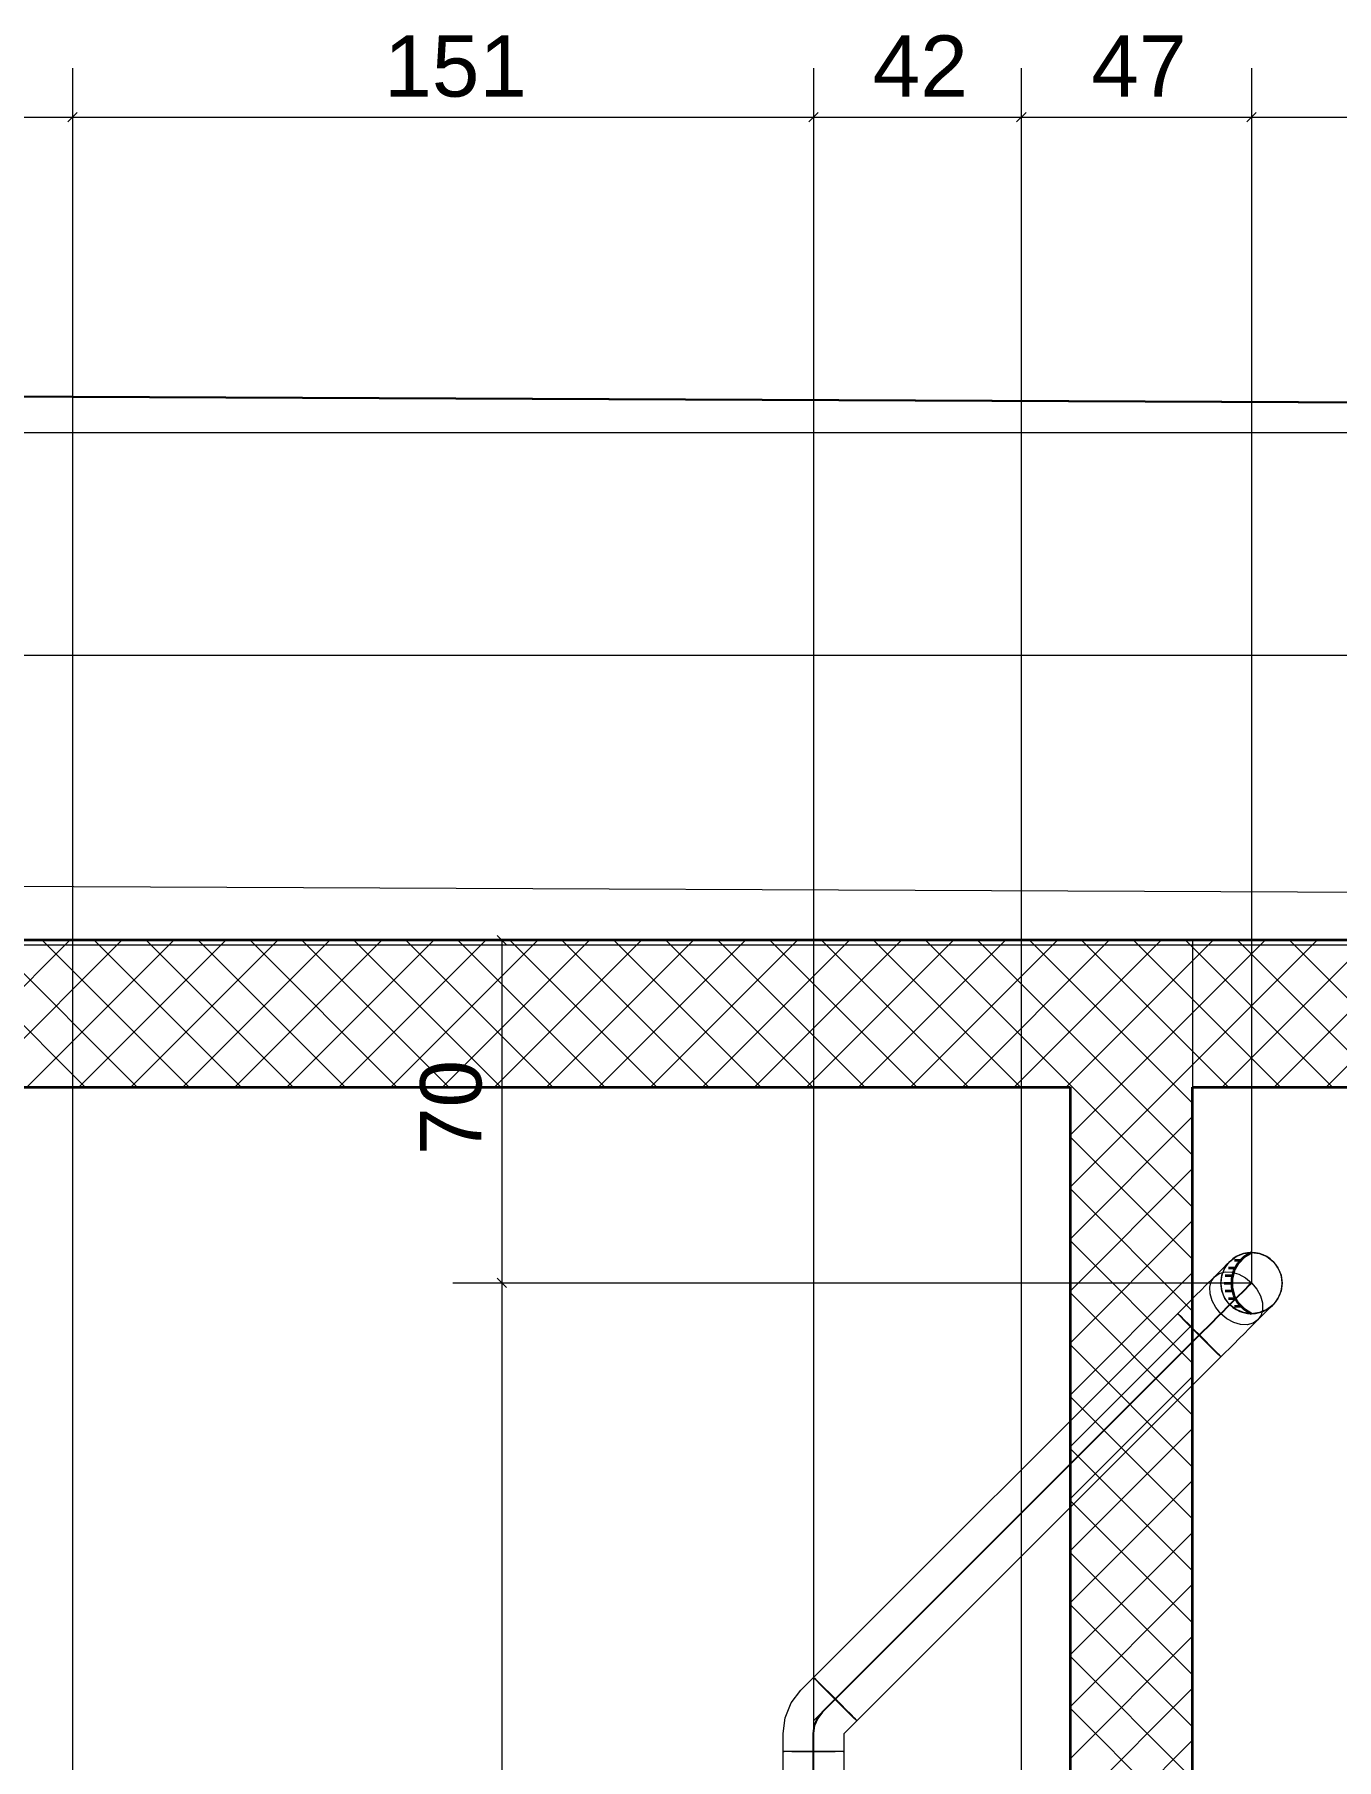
# Model space of a CAD drawing. Extents: x -1 to 1342, y -35 to 723.
# Drawn here: x 285.8 to 338.9, y 447.6 to 518 of the extents above; entities that cross this region are included whole.
import ezdxf
from ezdxf.lldxf.tags import DXFTag

# ---------------------------------------------------------------- set-up
doc = ezdxf.new("R2010")
doc.units = 0
doc.layers.get('0').update_dxf_attribs({"lineweight": 18})
for name, color, linetype, lineweight in [('-1._UG_2_005 Situation', 7, 'Continuous', 18), ('-1._UG_3_000-3 Kataster Parzellengrenzen', 7, 'Continuous', 25), ('-1._UG_3_010 Aussenwände Bauteilschraffuren Neu', 7, 'Continuous', 25), ('-1._UG_3_010 Aussenwände Neu', 7, 'Continuous', 25), ('-1._UG_3_015 Innenwände Bauteilschraffuren Neu', 7, 'Continuous', 25), ('-1._UG_3_015 Innenwände Neu', 7, 'Continuous', 25), ('-1._UG_3_035 Decken Neu', 7, 'Continuous', 25)]:
    doc.layers.add(name, color=color, linetype=linetype, lineweight=lineweight)
for name, color, linetype, lineweight, true_color in [('S_Schmutzwasser', 7, 'Continuous', 18, 0xcc6600), ('S_Schmutzwasser@DELETE-EINSTRICH', 7, 'Continuous', 18, 0xcc6600), ('X_Geometrie', 3, 'Continuous', 18, 0x00ff00), ('X_Mass', 7, 'Continuous', 18, 0x0080ff)]:
    doc.layers.add(name, color=color, linetype=linetype, lineweight=lineweight, true_color=true_color)
doc.styles.get("Standard").update_dxf_attribs({"font": 'arial.ttf'})
tags = doc.linetypes.add('Strich 1_0.5mm', pattern=[0.0055, 0.005, -0.0005]).pattern_tags.tags
tags[6:7] = [DXFTag(74, 4), DXFTag(75, 0), DXFTag(340, '0'), DXFTag(46, 1.0), DXFTag(50, 0.0), DXFTag(44, 0.0), DXFTag(45, 0.0)]
tags[4:5] = [DXFTag(74, 4), DXFTag(75, 0), DXFTag(340, '0'), DXFTag(46, 1.0), DXFTag(50, 0.0), DXFTag(44, 0.0), DXFTag(45, 0.0)]
tags = doc.linetypes.add('Strich 3_1mm Kanten', pattern=[0.004, 0.003, -0.001]).pattern_tags.tags
tags[6:7] = [DXFTag(74, 4), DXFTag(75, 0), DXFTag(340, '0'), DXFTag(46, 1.0), DXFTag(50, 0.0), DXFTag(44, 0.0), DXFTag(45, 0.0)]
tags[4:5] = [DXFTag(74, 4), DXFTag(75, 0), DXFTag(340, '0'), DXFTag(46, 1.0), DXFTag(50, 0.0), DXFTag(44, 0.0), DXFTag(45, 0.0)]
tags = doc.linetypes.add('STRICHLINIE2', pattern=[9.525, 6.35, -3.175]).pattern_tags.tags
tags[6:7] = [DXFTag(74, 4), DXFTag(75, 0), DXFTag(340, '0'), DXFTag(46, 0.0), DXFTag(50, 0.0), DXFTag(44, 0.0), DXFTag(45, 0.0)]
tags[4:5] = [DXFTag(74, 4), DXFTag(75, 0), DXFTag(340, '0'), DXFTag(46, 0.0), DXFTag(50, 0.0), DXFTag(44, 0.0), DXFTag(45, 0.0)]
tags = doc.linetypes.add('Strichpunkt 3_1_1mm Achsen', pattern=[0.005, 0.003, -0.001, 0, -0.001]).pattern_tags.tags
tags[10:11] = [DXFTag(74, 4), DXFTag(75, 0), DXFTag(340, '0'), DXFTag(46, 1.0), DXFTag(50, 0.0), DXFTag(44, 0.0), DXFTag(45, 0.0)]
tags[8:9] = [DXFTag(74, 4), DXFTag(75, 0), DXFTag(340, '0'), DXFTag(46, 1.0), DXFTag(50, 0.0), DXFTag(44, 0.0), DXFTag(45, 0.0)]
tags[6:7] = [DXFTag(74, 4), DXFTag(75, 0), DXFTag(340, '0'), DXFTag(46, 1.0), DXFTag(50, 0.0), DXFTag(44, 0.0), DXFTag(45, 0.0)]
tags[4:5] = [DXFTag(74, 4), DXFTag(75, 0), DXFTag(340, '0'), DXFTag(46, 1.0), DXFTag(50, 0.0), DXFTag(44, 0.0), DXFTag(45, 0.0)]
tags = doc.linetypes.add('STRICHPUNKT2', pattern=[12.7, 6.35, -3.175, 0, -3.175]).pattern_tags.tags
tags[10:11] = [DXFTag(74, 4), DXFTag(75, 0), DXFTag(340, '0'), DXFTag(46, 0.0), DXFTag(50, 0.0), DXFTag(44, 0.0), DXFTag(45, 0.0)]
tags[8:9] = [DXFTag(74, 4), DXFTag(75, 0), DXFTag(340, '0'), DXFTag(46, 0.0), DXFTag(50, 0.0), DXFTag(44, 0.0), DXFTag(45, 0.0)]
tags[6:7] = [DXFTag(74, 4), DXFTag(75, 0), DXFTag(340, '0'), DXFTag(46, 0.0), DXFTag(50, 0.0), DXFTag(44, 0.0), DXFTag(45, 0.0)]
tags[4:5] = [DXFTag(74, 4), DXFTag(75, 0), DXFTag(340, '0'), DXFTag(46, 0.0), DXFTag(50, 0.0), DXFTag(44, 0.0), DXFTag(45, 0.0)]

# ---------------------------------------------------------------- blocks, each defined once
blk = doc.blocks.new('WC mit 9_0 l Spülwassermenge-A0SKLQH7LL', base_point=(334.191, 465.778))
at = {"color": 0, "linetype": 'ByBlock', "lineweight": -2, "ltscale": 0.18}
for p, q in [((334.359, 467.653), (334.286, 467.507)), ((334.45, 467.789), (334.359, 467.653)), ((334.557, 467.912), (334.45, 467.789)), ((334.68, 468.02), (334.557, 467.912)), ((334.816, 468.111), (334.68, 468.02)), ((334.963, 468.183), (334.816, 468.111)), ((335.118, 468.236), (334.963, 468.183)), ((335.278, 468.268), (335.118, 468.236)), ((335.441, 468.278), (335.278, 468.268)), ((335.604, 468.268), (335.441, 468.278)), ((335.765, 468.236), (335.604, 468.268)), ((335.92, 468.183), (335.765, 468.236)), ((336.066, 468.111), (335.92, 468.183)), ((336.202, 468.02), (336.066, 468.111)), ((336.325, 467.912), (336.202, 468.02)), ((336.433, 467.789), (336.325, 467.912)), ((336.524, 467.653), (336.433, 467.789)), ((336.596, 467.507), (336.524, 467.653)), ((334.202, 467.191), (334.191, 467.028)), ((334.191, 467.028), (334.202, 466.865)), ((334.234, 467.352), (334.202, 467.191)), ((334.286, 467.507), (334.234, 467.352)), ((336.649, 467.352), (336.596, 467.507)), ((336.681, 467.191), (336.649, 467.352)), ((336.691, 467.028), (336.681, 467.191)), ((336.681, 466.865), (336.691, 467.028)), ((334.202, 466.865), (334.234, 466.705)), ((334.234, 466.705), (334.286, 466.55)), ((334.286, 466.55), (334.359, 466.403)), ((334.359, 466.403), (334.45, 466.267)), ((334.45, 466.267), (334.557, 466.144)), ((336.325, 466.144), (336.433, 466.267)), ((336.433, 466.267), (336.524, 466.403)), ((336.524, 466.403), (336.596, 466.55)), ((336.596, 466.55), (336.649, 466.705)), ((336.649, 466.705), (336.681, 466.865)), ((334.557, 466.144), (334.68, 466.037)), ((334.68, 466.037), (334.816, 465.946)), ((334.816, 465.946), (334.963, 465.873)), ((334.963, 465.873), (335.118, 465.821)), ((335.118, 465.821), (335.278, 465.789)), ((335.278, 465.789), (335.441, 465.778)), ((335.441, 465.778), (335.604, 465.789)), ((335.604, 465.789), (335.765, 465.821)), ((335.765, 465.821), (335.92, 465.873)), ((335.92, 465.873), (336.066, 465.946)), ((336.066, 465.946), (336.202, 466.037)), ((336.202, 466.037), (336.325, 466.144))]:
    blk.add_line(p, q, dxfattribs=at)
blk = doc.blocks.new('Polylinie-A0SKLQINLL', base_point=(159.841, 119.828))
at = {"color": 0, "linetype": 'ByBlock', "lineweight": -2, "ltscale": 0.36}
blk.add_line((657.141, 480.828), (181.841, 480.828), dxfattribs=at)
blk = doc.blocks.new('Blockreferenz-A0SKLQITLL', base_point=(106.712, 115.326))
at = {"color": 0, "linetype": 'ByBlock', "lineweight": -2, "ltscale": 130000}
blk.add_line((367.599, 482.855), (116.58, 483.95), dxfattribs=at)
blk = doc.blocks.new('Abwasserleitung-A0SKLQJTLL', base_point=(317.57, 395.157))
at = {"color": 0, "linetype": 'ByBlock', "lineweight": -2, "ltscale": 0.18}
for p, q in [((334.557, 466.144), (317.57, 449.157)), ((317.57, 449.157), (317.57, 395.157))]:
    blk.add_line(p, q, dxfattribs=at)
blk = doc.blocks.new('Polylinie-A0SKLQLFLL', base_point=(124.963, 97.02))
at = {"color": 0, "linetype": 'ByBlock', "lineweight": -2, "ltscale": 0.18}
for p, q in [((631.141, 501.738), (124.963, 501.738)), ((134.041, 492.658), (631.141, 492.658))]:
    blk.add_line(p, q, dxfattribs=at)
blk = doc.blocks.new('Rohr-A0SKLQNZLL', base_point=(316.32, 399.094))
at = {"color": 0, "linetype": 'ByBlock', "lineweight": -2, "ltscale": 0.18}
for p, q in [((316.32, 447.907), (316.362, 447.91)), ((316.362, 447.904), (316.32, 447.907)), ((316.32, 399.107), (316.32, 447.907)), ((316.362, 447.91), (316.487, 447.913)), ((316.487, 447.901), (316.362, 447.904)), ((316.487, 447.913), (316.686, 447.916)), ((316.686, 447.898), (316.487, 447.901)), ((316.686, 447.916), (316.945, 447.918)), ((316.945, 447.896), (316.686, 447.898)), ((316.945, 447.918), (317.246, 447.919)), ((317.246, 447.895), (316.945, 447.896)), ((317.246, 447.919), (317.57, 447.919)), ((317.57, 447.894), (317.246, 447.895)), ((317.57, 447.919), (317.893, 447.919)), ((317.893, 447.895), (317.57, 447.894)), ((317.893, 447.919), (318.195, 447.918)), ((318.195, 447.896), (317.893, 447.895)), ((318.195, 447.918), (318.454, 447.916)), ((318.454, 447.898), (318.195, 447.896)), ((318.454, 447.916), (318.652, 447.913)), ((318.652, 447.901), (318.454, 447.898)), ((318.652, 447.913), (318.777, 447.91)), ((318.777, 447.904), (318.652, 447.901)), ((318.777, 447.91), (318.82, 447.907)), ((318.82, 447.907), (318.777, 447.904)), ((318.82, 399.107), (318.82, 447.907)), ((316.32, 399.107), (316.362, 399.11)), ((316.362, 399.103), (316.32, 399.107)), ((316.362, 399.11), (316.487, 399.113)), ((316.487, 399.1), (316.362, 399.103)), ((316.487, 399.113), (316.686, 399.115)), ((316.686, 399.098), (316.487, 399.1)), ((316.686, 399.115), (316.945, 399.117)), ((316.945, 399.096), (316.686, 399.098)), ((316.945, 399.117), (317.246, 399.119)), ((317.246, 399.095), (316.945, 399.096)), ((317.246, 399.119), (317.57, 399.119)), ((317.57, 399.094), (317.246, 399.095)), ((317.57, 399.119), (317.893, 399.119)), ((317.893, 399.095), (317.57, 399.094)), ((317.893, 399.119), (318.195, 399.117)), ((318.195, 399.096), (317.893, 399.095)), ((318.195, 399.117), (318.454, 399.115)), ((318.454, 399.098), (318.195, 399.096)), ((318.454, 399.115), (318.652, 399.113)), ((318.652, 399.1), (318.454, 399.098)), ((318.652, 399.113), (318.777, 399.11)), ((318.777, 399.103), (318.652, 399.1)), ((318.777, 399.11), (318.82, 399.107)), ((318.82, 399.107), (318.777, 399.103))]:
    blk.add_line(p, q, dxfattribs=at)
at = {"color": 0, "linetype": 'STRICHPUNKT2', "lineweight": 25, "ltscale": 0.25}
blk.add_line((317.57, 399.107), (317.57, 447.907), dxfattribs=at)
blk = doc.blocks.new('Bogen 45°-A0SKLQO1LL', base_point=(316.32, 447.895))
at = {"color": 0, "linetype": 'ByBlock', "lineweight": -2, "ltscale": 0.18}
for p, q in [((317.052, 450.407), (317.57, 450.924)), ((317.57, 450.924), (317.601, 450.897)), ((317.598, 450.891), (317.57, 450.924)), ((317.685, 450.8), (317.598, 450.891)), ((317.601, 450.897), (317.691, 450.812)), ((317.825, 450.657), (317.685, 450.8)), ((317.691, 450.812), (317.832, 450.674)), ((316.655, 449.889), (317.052, 450.407)), ((318.007, 450.472), (317.825, 450.657)), ((317.832, 450.674), (318.016, 450.493)), ((318.22, 450.257), (318.007, 450.472)), ((318.016, 450.493), (318.23, 450.281)), ((318.448, 450.028), (318.22, 450.257)), ((318.23, 450.281), (318.459, 450.053)), ((318.677, 449.8), (318.448, 450.028)), ((318.459, 450.053), (318.687, 449.824)), ((316.32, 448.639), (316.405, 449.286)), ((316.405, 449.286), (316.655, 449.889)), ((318.891, 449.588), (318.677, 449.8)), ((318.687, 449.824), (318.9, 449.609)), ((319.075, 449.407), (318.891, 449.588)), ((318.9, 449.609), (319.082, 449.424)), ((319.216, 449.269), (319.075, 449.407)), ((319.082, 449.424), (319.222, 449.281)), ((319.222, 449.281), (319.309, 449.19)), ((316.32, 447.907), (316.32, 448.639)), ((318.82, 448.639), (319.337, 449.157)), ((318.82, 447.907), (318.82, 448.639)), ((319.306, 449.184), (319.216, 449.269)), ((319.337, 449.157), (319.306, 449.184)), ((319.309, 449.19), (319.337, 449.157)), ((316.32, 447.907), (316.364, 447.91)), ((316.361, 447.904), (316.32, 447.907)), ((316.485, 447.901), (316.361, 447.904)), ((316.364, 447.91), (316.49, 447.913)), ((316.682, 447.898), (316.485, 447.901)), ((316.49, 447.913), (316.69, 447.916)), ((316.94, 447.896), (316.682, 447.898)), ((316.69, 447.916), (316.949, 447.918)), ((317.241, 447.895), (316.94, 447.896)), ((316.949, 447.918), (317.251, 447.919)), ((317.565, 447.895), (317.241, 447.895)), ((317.251, 447.919), (317.575, 447.92)), ((317.888, 447.895), (317.565, 447.895)), ((317.575, 447.92), (317.898, 447.919)), ((318.19, 447.896), (317.888, 447.895)), ((317.898, 447.919), (318.199, 447.918)), ((318.45, 447.898), (318.19, 447.896)), ((318.199, 447.918), (318.457, 447.916)), ((318.65, 447.901), (318.45, 447.898)), ((318.457, 447.916), (318.655, 447.913)), ((318.776, 447.904), (318.65, 447.901)), ((318.655, 447.913), (318.779, 447.91)), ((318.82, 447.907), (318.776, 447.904)), ((318.779, 447.91), (318.82, 447.907))]:
    blk.add_line(p, q, dxfattribs=at)
at = {"color": 0, "linetype": 'STRICHPUNKT2', "lineweight": 25, "ltscale": 0.25}
for p, q in [((317.936, 449.523), (318.454, 450.04)), ((317.737, 449.264), (317.936, 449.523)), ((317.57, 448.639), (317.612, 448.963)), ((317.57, 447.907), (317.57, 448.639)), ((317.612, 448.963), (317.737, 449.264))]:
    blk.add_line(p, q, dxfattribs=at)
blk = doc.blocks.new('Rohr-A0SKLQO3LL', base_point=(317.57, 449.157))
at = {"color": 0, "linetype": 'ByBlock', "lineweight": -2, "ltscale": 0.18}
for p, q in [((317.57, 450.925), (332.43, 465.785)), ((332.458, 465.752), (332.43, 465.785)), ((332.43, 465.785), (332.462, 465.757)), ((332.544, 465.662), (332.458, 465.752)), ((332.462, 465.757), (332.553, 465.671)), ((332.682, 465.519), (332.544, 465.662)), ((332.553, 465.671), (332.695, 465.532)), ((332.864, 465.335), (332.682, 465.519)), ((332.695, 465.532), (332.879, 465.35)), ((333.076, 465.121), (332.864, 465.335)), ((332.879, 465.35), (333.093, 465.138)), ((333.305, 464.892), (333.076, 465.121)), ((333.093, 465.138), (333.323, 464.909)), ((333.534, 464.663), (333.305, 464.892)), ((333.323, 464.909), (333.551, 464.68)), ((333.748, 464.451), (333.534, 464.663)), ((333.551, 464.68), (333.763, 464.466)), ((333.932, 464.269), (333.748, 464.451)), ((333.763, 464.466), (333.945, 464.282)), ((334.075, 464.131), (333.932, 464.269)), ((333.945, 464.282), (334.084, 464.14)), ((334.165, 464.045), (334.075, 464.131)), ((334.084, 464.14), (334.17, 464.049)), ((319.338, 449.157), (334.198, 464.017)), ((334.198, 464.017), (334.165, 464.045)), ((334.17, 464.049), (334.198, 464.017)), ((317.598, 450.892), (317.57, 450.925)), ((317.57, 450.925), (317.602, 450.897)), ((317.684, 450.802), (317.598, 450.892)), ((317.602, 450.897), (317.693, 450.811)), ((317.822, 450.659), (317.684, 450.802)), ((317.693, 450.811), (317.835, 450.672)), ((318.004, 450.475), (317.822, 450.659)), ((317.835, 450.672), (318.019, 450.49)), ((318.216, 450.261), (318.004, 450.475)), ((318.019, 450.49), (318.233, 450.278)), ((318.445, 450.032), (318.216, 450.261)), ((318.233, 450.278), (318.463, 450.049)), ((318.674, 449.803), (318.445, 450.032)), ((318.463, 450.049), (318.691, 449.82)), ((318.888, 449.591), (318.674, 449.803)), ((318.691, 449.82), (318.903, 449.606)), ((319.072, 449.409), (318.888, 449.591)), ((318.903, 449.606), (319.085, 449.422)), ((319.215, 449.271), (319.072, 449.409)), ((319.085, 449.422), (319.224, 449.28)), ((319.224, 449.28), (319.31, 449.189)), ((319.305, 449.185), (319.215, 449.271)), ((319.338, 449.157), (319.305, 449.185)), ((319.31, 449.189), (319.338, 449.157))]:
    blk.add_line(p, q, dxfattribs=at)
at = {"color": 0, "linetype": 'STRICHPUNKT2', "lineweight": 25, "ltscale": 0.25}
blk.add_line((318.454, 450.041), (333.314, 464.901), dxfattribs=at)
blk = doc.blocks.new('Bogen 45°-A0SKLQOXLL', base_point=(332.43, 464.017))
at = {"color": 0, "linetype": 'ByBlock', "lineweight": -2, "ltscale": 0.18}
for p, q in [((333.388, 466.743), (333.57, 466.924)), ((333.57, 466.924), (333.936, 467.29)), ((333.74, 466.858), (333.803, 467.098)), ((333.803, 467.098), (333.936, 467.29)), ((333.936, 467.29), (334.128, 467.423)), ((334.128, 467.423), (334.368, 467.486)), ((334.368, 467.486), (334.639, 467.476)), ((334.639, 467.476), (334.922, 467.392)), ((334.922, 467.392), (335.198, 467.242)), ((335.198, 467.242), (335.448, 467.035)), ((335.448, 467.035), (335.655, 466.784)), ((332.43, 465.785), (332.95, 466.305)), ((332.95, 466.305), (333.177, 466.532)), ((333.177, 466.532), (333.388, 466.743)), ((333.75, 466.587), (333.74, 466.858)), ((333.834, 466.304), (333.75, 466.587)), ((333.984, 466.029), (333.834, 466.304)), ((335.655, 466.784), (335.805, 466.509)), ((335.805, 466.509), (335.889, 466.226)), ((335.889, 466.226), (335.899, 465.955)), ((332.458, 465.752), (332.43, 465.785)), ((332.43, 465.785), (332.462, 465.757)), ((332.544, 465.662), (332.458, 465.752)), ((332.462, 465.757), (332.553, 465.671)), ((332.682, 465.519), (332.544, 465.662)), ((332.553, 465.671), (332.695, 465.532)), ((332.864, 465.335), (332.682, 465.519)), ((332.695, 465.532), (332.879, 465.35)), ((334.191, 465.778), (333.984, 466.029)), ((334.442, 465.571), (334.191, 465.778)), ((334.718, 465.421), (334.442, 465.571)), ((335.337, 465.156), (335.703, 465.523)), ((335.703, 465.523), (335.511, 465.39)), ((335.836, 465.715), (335.703, 465.523)), ((335.899, 465.955), (335.836, 465.715)), ((333.076, 465.121), (332.864, 465.335)), ((332.879, 465.35), (333.093, 465.138)), ((333.305, 464.892), (333.076, 465.121)), ((333.093, 465.138), (333.323, 464.909)), ((333.534, 464.663), (333.305, 464.892)), ((333.323, 464.909), (333.551, 464.68)), ((335, 465.337), (334.718, 465.421)), ((334.945, 464.764), (335.156, 464.975)), ((335.271, 465.327), (335, 465.337)), ((335.156, 464.975), (335.337, 465.156)), ((335.511, 465.39), (335.271, 465.327)), ((333.748, 464.451), (333.534, 464.663)), ((333.551, 464.68), (333.763, 464.466)), ((333.932, 464.269), (333.748, 464.451)), ((333.763, 464.466), (333.945, 464.282)), ((334.075, 464.131), (333.932, 464.269)), ((333.945, 464.282), (334.084, 464.14)), ((334.165, 464.045), (334.075, 464.131)), ((334.084, 464.14), (334.17, 464.049)), ((334.198, 464.017), (334.718, 464.537)), ((334.718, 464.537), (334.945, 464.764)), ((334.198, 464.017), (334.165, 464.045)), ((334.17, 464.049), (334.198, 464.017))]:
    blk.add_line(p, q, dxfattribs=at)
at = {"color": 0, "linetype": 'STRICHPUNKT2', "lineweight": 25, "ltscale": 0.25}
for p, q in [((334.453, 466.04), (334.82, 466.406)), ((333.834, 465.421), (334.061, 465.648)), ((334.061, 465.648), (334.272, 465.859)), ((334.272, 465.859), (334.453, 466.04)), ((333.314, 464.901), (333.834, 465.421))]:
    blk.add_line(p, q, dxfattribs=at)
blk = doc.blocks.new('Bogen 45°-A0SKLQOZLL', base_point=(333.74, 465.327))
at = {"color": 0, "linetype": 'ByBlock', "lineweight": -2, "ltscale": 0.18}
for p, q in [((333.936, 467.29), (334.302, 467.656)), ((334.234, 467.352), (334.359, 467.653)), ((334.302, 467.656), (334.441, 467.795)), ((334.359, 467.653), (334.557, 467.912)), ((334.441, 467.795), (334.528, 467.882)), ((334.528, 467.882), (334.557, 467.912)), ((334.557, 467.912), (334.816, 468.111)), ((334.816, 468.111), (335.118, 468.236)), ((335.118, 468.236), (335.441, 468.278)), ((335.441, 468.278), (335.765, 468.236)), ((335.765, 468.236), (336.066, 468.111)), ((336.066, 468.111), (336.325, 467.912)), ((336.325, 467.912), (336.524, 467.653)), ((336.524, 467.653), (336.649, 467.352)), ((333.74, 466.858), (333.803, 467.098)), ((333.803, 467.098), (333.936, 467.29)), ((333.936, 467.29), (334.128, 467.423)), ((334.128, 467.423), (334.368, 467.486)), ((334.191, 467.028), (334.234, 467.352)), ((334.234, 466.705), (334.191, 467.028)), ((334.368, 467.486), (334.639, 467.476)), ((334.639, 467.476), (334.921, 467.392)), ((334.921, 467.392), (335.197, 467.242)), ((335.197, 467.242), (335.448, 467.034)), ((335.448, 467.034), (335.655, 466.784)), ((336.649, 467.352), (336.691, 467.028)), ((336.691, 467.028), (336.649, 466.705)), ((333.75, 466.587), (333.74, 466.858)), ((333.834, 466.304), (333.75, 466.587)), ((333.984, 466.028), (333.834, 466.304)), ((334.359, 466.403), (334.234, 466.705)), ((334.557, 466.144), (334.359, 466.403)), ((335.655, 466.784), (335.805, 466.508)), ((335.805, 466.508), (335.889, 466.226)), ((335.889, 466.226), (335.899, 465.955)), ((336.524, 466.403), (336.325, 466.144)), ((336.649, 466.705), (336.524, 466.403)), ((334.191, 465.778), (333.984, 466.028)), ((334.441, 465.571), (334.191, 465.778)), ((334.717, 465.42), (334.441, 465.571)), ((334.816, 465.946), (334.557, 466.144)), ((335.118, 465.821), (334.816, 465.946)), ((335.441, 465.778), (335.118, 465.821)), ((335.765, 465.821), (335.441, 465.778)), ((335.703, 465.522), (335.511, 465.39)), ((335.703, 465.522), (336.069, 465.889)), ((335.836, 465.715), (335.703, 465.522)), ((336.066, 465.946), (335.765, 465.821)), ((335.899, 465.955), (335.836, 465.715)), ((336.325, 466.144), (336.066, 465.946)), ((336.069, 465.889), (336.208, 466.027)), ((336.208, 466.027), (336.295, 466.115)), ((336.295, 466.115), (336.325, 466.144)), ((335, 465.337), (334.717, 465.42)), ((335.271, 465.327), (335, 465.337)), ((335.511, 465.39), (335.271, 465.327))]:
    blk.add_line(p, q, dxfattribs=at)
at = {"color": 0, "lineweight": 35}
for p, q in [((334.499, 467.653), (334.78, 467.653)), ((334.9, 467.846), (334.729, 467.541)), ((334.755, 467.966), (335.001, 467.966)), ((335.143, 468.097), (334.9, 467.846)), ((335.441, 468.278), (335.143, 468.097)), ((334.332, 467.028), (334.629, 467.028)), ((334.372, 467.341), (334.665, 467.341)), ((334.729, 467.541), (334.64, 467.203)), ((334.64, 467.203), (334.64, 466.854)), ((334.372, 466.716), (334.665, 466.716)), ((334.499, 466.403), (334.78, 466.403)), ((334.64, 466.854), (334.729, 466.516)), ((334.729, 466.516), (334.9, 466.211)), ((334.9, 466.211), (335.143, 465.96)), ((334.755, 466.091), (335.001, 466.091)), ((335.143, 465.96), (335.441, 465.778))]:
    blk.add_line(p, q, dxfattribs=at)
at = {"color": 0, "linetype": 'STRICHPUNKT2', "lineweight": 25, "ltscale": 0.25}
for p, q in [((335.186, 466.773), (335.324, 466.911)), ((335.324, 466.911), (335.412, 466.999)), ((335.412, 466.999), (335.441, 467.028)), ((335.441, 467.028), (335.441, 467.028)), ((334.819, 466.406), (335.186, 466.773))]:
    blk.add_line(p, q, dxfattribs=at)
blk = doc.blocks.new('Maß-A0SKLQPHLL', base_point=(181.65, 389.956))
at = {"color": 0, "linetype": 'ByBlock', "lineweight": -2, "ltscale": 0.18}
for p, q in [((287.32, 516.628), (287.32, 389.956)), ((317.57, 516.628), (317.57, 449.157)), ((326.048, 516.628), (326.048, 403.635)), ((335.448, 516.628), (335.448, 467.035)), ((287.511, 514.819), (287.129, 514.437)), ((317.761, 514.819), (317.379, 514.437)), ((326.239, 514.819), (325.857, 514.437)), ((335.639, 514.819), (335.257, 514.437)), ((181.841, 514.628), (498.741, 514.628))]:
    blk.add_line(p, q, dxfattribs=at)
at = {"color": 0, "linetype": 'ByBlock', "lineweight": -2, "ltscale": 0.18, "char_height": 2.5, "attachment_point": 1}
for s, insert in [('{\\fArial;151}', (300.042, 517.962)), ('{\\fArial;42}', (319.979, 517.962)), ('{\\fArial;47}', (328.906, 517.962))]:
    blk.add_mtext(s, dxfattribs=dict(at, insert=insert))
blk = doc.blocks.new('Maß-A0SKLQPPLL', base_point=(301.508, 394.953))
at = {"color": 0, "linetype": 'ByBlock', "lineweight": -2, "ltscale": 0.18}
for p, q in [((302.841, 481.028), (333.041, 481.028)), ((305.032, 480.837), (304.65, 481.219)), ((304.841, 481.028), (304.841, 395.144)), ((302.841, 467.035), (335.448, 467.035)), ((305.032, 466.844), (304.65, 467.226))]:
    blk.add_line(p, q, dxfattribs=at)
at = {"color": 0, "linetype": 'ByBlock', "lineweight": -2, "ltscale": 0.18, "insert": (301.508, 472.254), "char_height": 2.5, "attachment_point": 1, "rotation": 90}
blk.add_mtext('{\\fArial;70}', dxfattribs=at)
blk = doc.blocks.new('Referenz-A0SKLQRXLL', base_point=(5, 5))
at = {"layer": '-1._UG_3_000-3 Kataster Parzellengrenzen', "color": 0, "linetype": 'Continuous', "lineweight": -2, "ltscale": 62.5}
for p, q in [((367.685, 502.855), (116.67, 503.95)), ((116.67, 503.95), (367.685, 502.855))]:
    blk.add_line(p, q, dxfattribs=at)
at = {"layer": '-1._UG_3_010 Aussenwände Bauteilschraffuren Neu', "color": 0, "linetype": 'Continuous', "lineweight": 0, "ltscale": 0.0169}
for p, q in [((281.214, 475.028), (287.214, 481.028)), ((287.835, 475.028), (281.835, 481.028)), ((283.335, 475.028), (289.335, 481.028)), ((289.956, 475.028), (283.956, 481.028)), ((285.456, 475.028), (291.456, 481.028)), ((292.077, 475.028), (286.077, 481.028)), ((287.578, 475.028), (293.578, 481.028)), ((294.199, 475.028), (288.199, 481.028)), ((289.699, 475.028), (295.699, 481.028)), ((296.32, 475.028), (290.32, 481.028)), ((291.82, 475.028), (297.82, 481.028)), ((298.441, 475.028), (292.441, 481.028)), ((293.942, 475.028), (299.942, 481.028)), ((300.563, 475.028), (294.563, 481.028)), ((296.063, 475.028), (302.063, 481.028)), ((302.684, 475.028), (296.684, 481.028)), ((298.184, 475.028), (304.184, 481.028)), ((304.805, 475.028), (298.805, 481.028)), ((300.306, 475.028), (306.306, 481.028)), ((306.927, 475.028), (300.927, 481.028)), ((302.427, 475.028), (308.427, 481.028)), ((309.048, 475.028), (303.048, 481.028)), ((304.548, 475.028), (310.548, 481.028)), ((311.169, 475.028), (305.169, 481.028)), ((306.67, 475.028), (312.67, 481.028)), ((313.291, 475.028), (307.291, 481.028)), ((308.791, 475.028), (314.791, 481.028)), ((315.412, 475.028), (309.412, 481.028)), ((310.912, 475.028), (316.912, 481.028)), ((317.533, 475.028), (311.533, 481.028)), ((313.034, 475.028), (319.034, 481.028)), ((319.654, 475.028), (313.654, 481.028)), ((315.155, 475.028), (321.155, 481.028)), ((321.776, 475.028), (315.776, 481.028)), ((317.276, 475.028), (323.276, 481.028)), ((323.897, 475.028), (317.897, 481.028)), ((319.398, 475.028), (325.398, 481.028)), ((326.018, 475.028), (320.018, 481.028)), ((321.519, 475.028), (327.519, 481.028)), ((328.14, 475.028), (322.14, 481.028)), ((323.64, 475.028), (329.64, 481.028)), ((330.261, 475.028), (324.261, 481.028)), ((325.762, 475.028), (331.762, 481.028)), ((332.382, 475.028), (326.382, 481.028)), ((327.883, 475.028), (333.883, 481.028)), ((334.504, 475.028), (328.504, 481.028)), ((330.004, 475.028), (336.004, 481.028)), ((336.625, 475.028), (330.625, 481.028)), ((332.125, 475.028), (338.125, 481.028)), ((338.746, 475.028), (332.746, 481.028)), ((334.247, 475.028), (340.247, 481.028)), ((340.868, 475.028), (334.868, 481.028)), ((336.368, 475.028), (342.368, 481.028)), ((342.989, 475.028), (336.989, 481.028)), ((338.489, 475.028), (344.489, 481.028))]:
    blk.add_line(p, q, dxfattribs=at)
at = {"layer": '-1._UG_3_010 Aussenwände Neu', "color": 0, "lineweight": 35}
for p, q in [((652.141, 481.028), (203.841, 481.028)), ((209.841, 475.028), (328.041, 475.028)), ((333.041, 475.028), (506.641, 475.028))]:
    blk.add_line(p, q, dxfattribs=at)
at = {"layer": '-1._UG_3_015 Innenwände Bauteilschraffuren Neu', "color": 0, "linetype": 'Continuous', "lineweight": 0, "ltscale": 0.0169}
for p, q in [((328.041, 473.065), (330.004, 475.028)), ((328.041, 470.944), (332.125, 475.028)), ((333.041, 470.127), (328.14, 475.028)), ((333.041, 472.248), (330.261, 475.028)), ((333.041, 474.369), (332.382, 475.028)), ((328.041, 468.823), (333.041, 473.823)), ((333.041, 468.005), (328.041, 473.005)), ((328.041, 466.701), (333.041, 471.701)), ((333.041, 465.884), (328.041, 470.884)), ((328.041, 464.58), (333.041, 469.58)), ((333.041, 463.763), (328.041, 468.763)), ((328.041, 462.459), (333.041, 467.459)), ((333.041, 461.641), (328.041, 466.641)), ((328.041, 460.337), (333.041, 465.337)), ((333.041, 459.52), (328.041, 464.52)), ((328.041, 458.216), (333.041, 463.216)), ((333.041, 457.399), (328.041, 462.399)), ((328.041, 456.095), (333.041, 461.095)), ((333.041, 455.277), (328.041, 460.277)), ((328.041, 453.973), (333.041, 458.973)), ((333.041, 453.156), (328.041, 458.156)), ((328.041, 451.852), (333.041, 456.852)), ((333.041, 451.035), (328.041, 456.035)), ((328.041, 449.731), (333.041, 454.731)), ((333.041, 448.913), (328.041, 453.913)), ((328.041, 447.609), (333.041, 452.609)), ((333.041, 446.792), (328.041, 451.792)), ((328.041, 445.488), (333.041, 450.488)), ((333.041, 444.671), (328.041, 449.671)), ((328.041, 443.367), (333.041, 448.367))]:
    blk.add_line(p, q, dxfattribs=at)
at = {"layer": '-1._UG_3_015 Innenwände Neu', "color": 0, "lineweight": 35}
for p, q in [((328.041, 475.028), (328.041, 373.028)), ((333.041, 373.028), (333.041, 475.028))]:
    blk.add_line(p, q, dxfattribs=at)
at = {"layer": '-1._UG_3_035 Decken Neu', "color": 0, "linetype": 'Strichpunkt 3_1_1mm Achsen', "lineweight": 13, "ltscale": 2197}
blk.add_line((652.141, 481.028), (203.841, 481.028), dxfattribs=at)
at = {"layer": '-1._UG_3_035 Decken Neu', "color": 0, "linetype": 'Continuous', "lineweight": 13, "ltscale": 16.9}
blk.add_line((203.841, 481.028), (333.041, 481.028), dxfattribs=at)
blk.add_line((203.841, 481.028), (333.041, 481.028), dxfattribs=at)
at = {"layer": '-1._UG_3_035 Decken Neu', "color": 0, "linetype": 'Strich 3_1mm Kanten', "lineweight": 13, "ltscale": 2197}
for p, q in [((203.841, 481.028), (333.041, 481.028)), ((506.641, 481.028), (333.041, 481.028)), ((333.041, 481.028), (333.041, 368.028)), ((333.041, 481.028), (333.041, 368.028)), ((506.641, 481.028), (333.041, 481.028)), ((333.041, 481.028), (333.041, 368.028))]:
    blk.add_line(p, q, dxfattribs=at)
at = {"layer": '-1._UG_3_035 Decken Neu', "color": 0, "lineweight": 13}
blk.add_line((511.641, 481.028), (333.041, 481.028), dxfattribs=at)
blk.add_line((511.641, 481.028), (333.041, 481.028), dxfattribs=at)

msp = doc.modelspace()

# ---------------------------------------------------------------- block references
at = {"layer": '-1._UG_2_005 Situation', "color": 9, "linetype": 'Strich 1_0.5mm', "lineweight": 13, "ltscale": 130, "true_color": 0xc0c0c0}
msp.add_blockref('Blockreferenz-A0SKLQITLL', (106.712, 115.326), dxfattribs=at)
at = {"color": 8, "lineweight": 25, "ltscale": 0.25, "true_color": 0x808080}
msp.add_blockref('Referenz-A0SKLQRXLL', (5, 5), dxfattribs=at)
at = {"color": 1, "linetype": 'STRICHLINIE2', "ltscale": 0.36, "true_color": 0xff0000}
msp.add_blockref('Polylinie-A0SKLQINLL', (159.841, 119.828), dxfattribs=at)
at = {"layer": 'S_Schmutzwasser', "ltscale": 0.18}
for name, p in [('Bogen 45°-A0SKLQOZLL', (333.74, 465.327)), ('Bogen 45°-A0SKLQOXLL', (332.43, 464.017)), ('Rohr-A0SKLQO3LL', (317.57, 449.157)), ('Bogen 45°-A0SKLQO1LL', (316.32, 447.895)), ('Rohr-A0SKLQNZLL', (316.32, 399.094))]:
    msp.add_blockref(name, p, dxfattribs=at)
at = {"layer": 'S_Schmutzwasser@DELETE-EINSTRICH', "ltscale": 0.18}
for name, p in [('WC mit 9_0 l Spülwassermenge-A0SKLQH7LL', (334.191, 465.778)), ('Abwasserleitung-A0SKLQJTLL', (317.57, 395.157))]:
    msp.add_blockref(name, p, dxfattribs=at)
at = {"layer": 'X_Geometrie', "color": 9, "ltscale": 0.18, "true_color": 0xc0c0c0}
msp.add_blockref('Polylinie-A0SKLQLFLL', (124.963, 97.02), dxfattribs=at)
at = {"layer": 'X_Mass', "ltscale": 0.18}
for name, p in [('Maß-A0SKLQPHLL', (181.65, 389.956)), ('Maß-A0SKLQPPLL', (301.508, 394.953))]:
    msp.add_blockref(name, p, dxfattribs=at)

doc.saveas('drawing.dxf')
